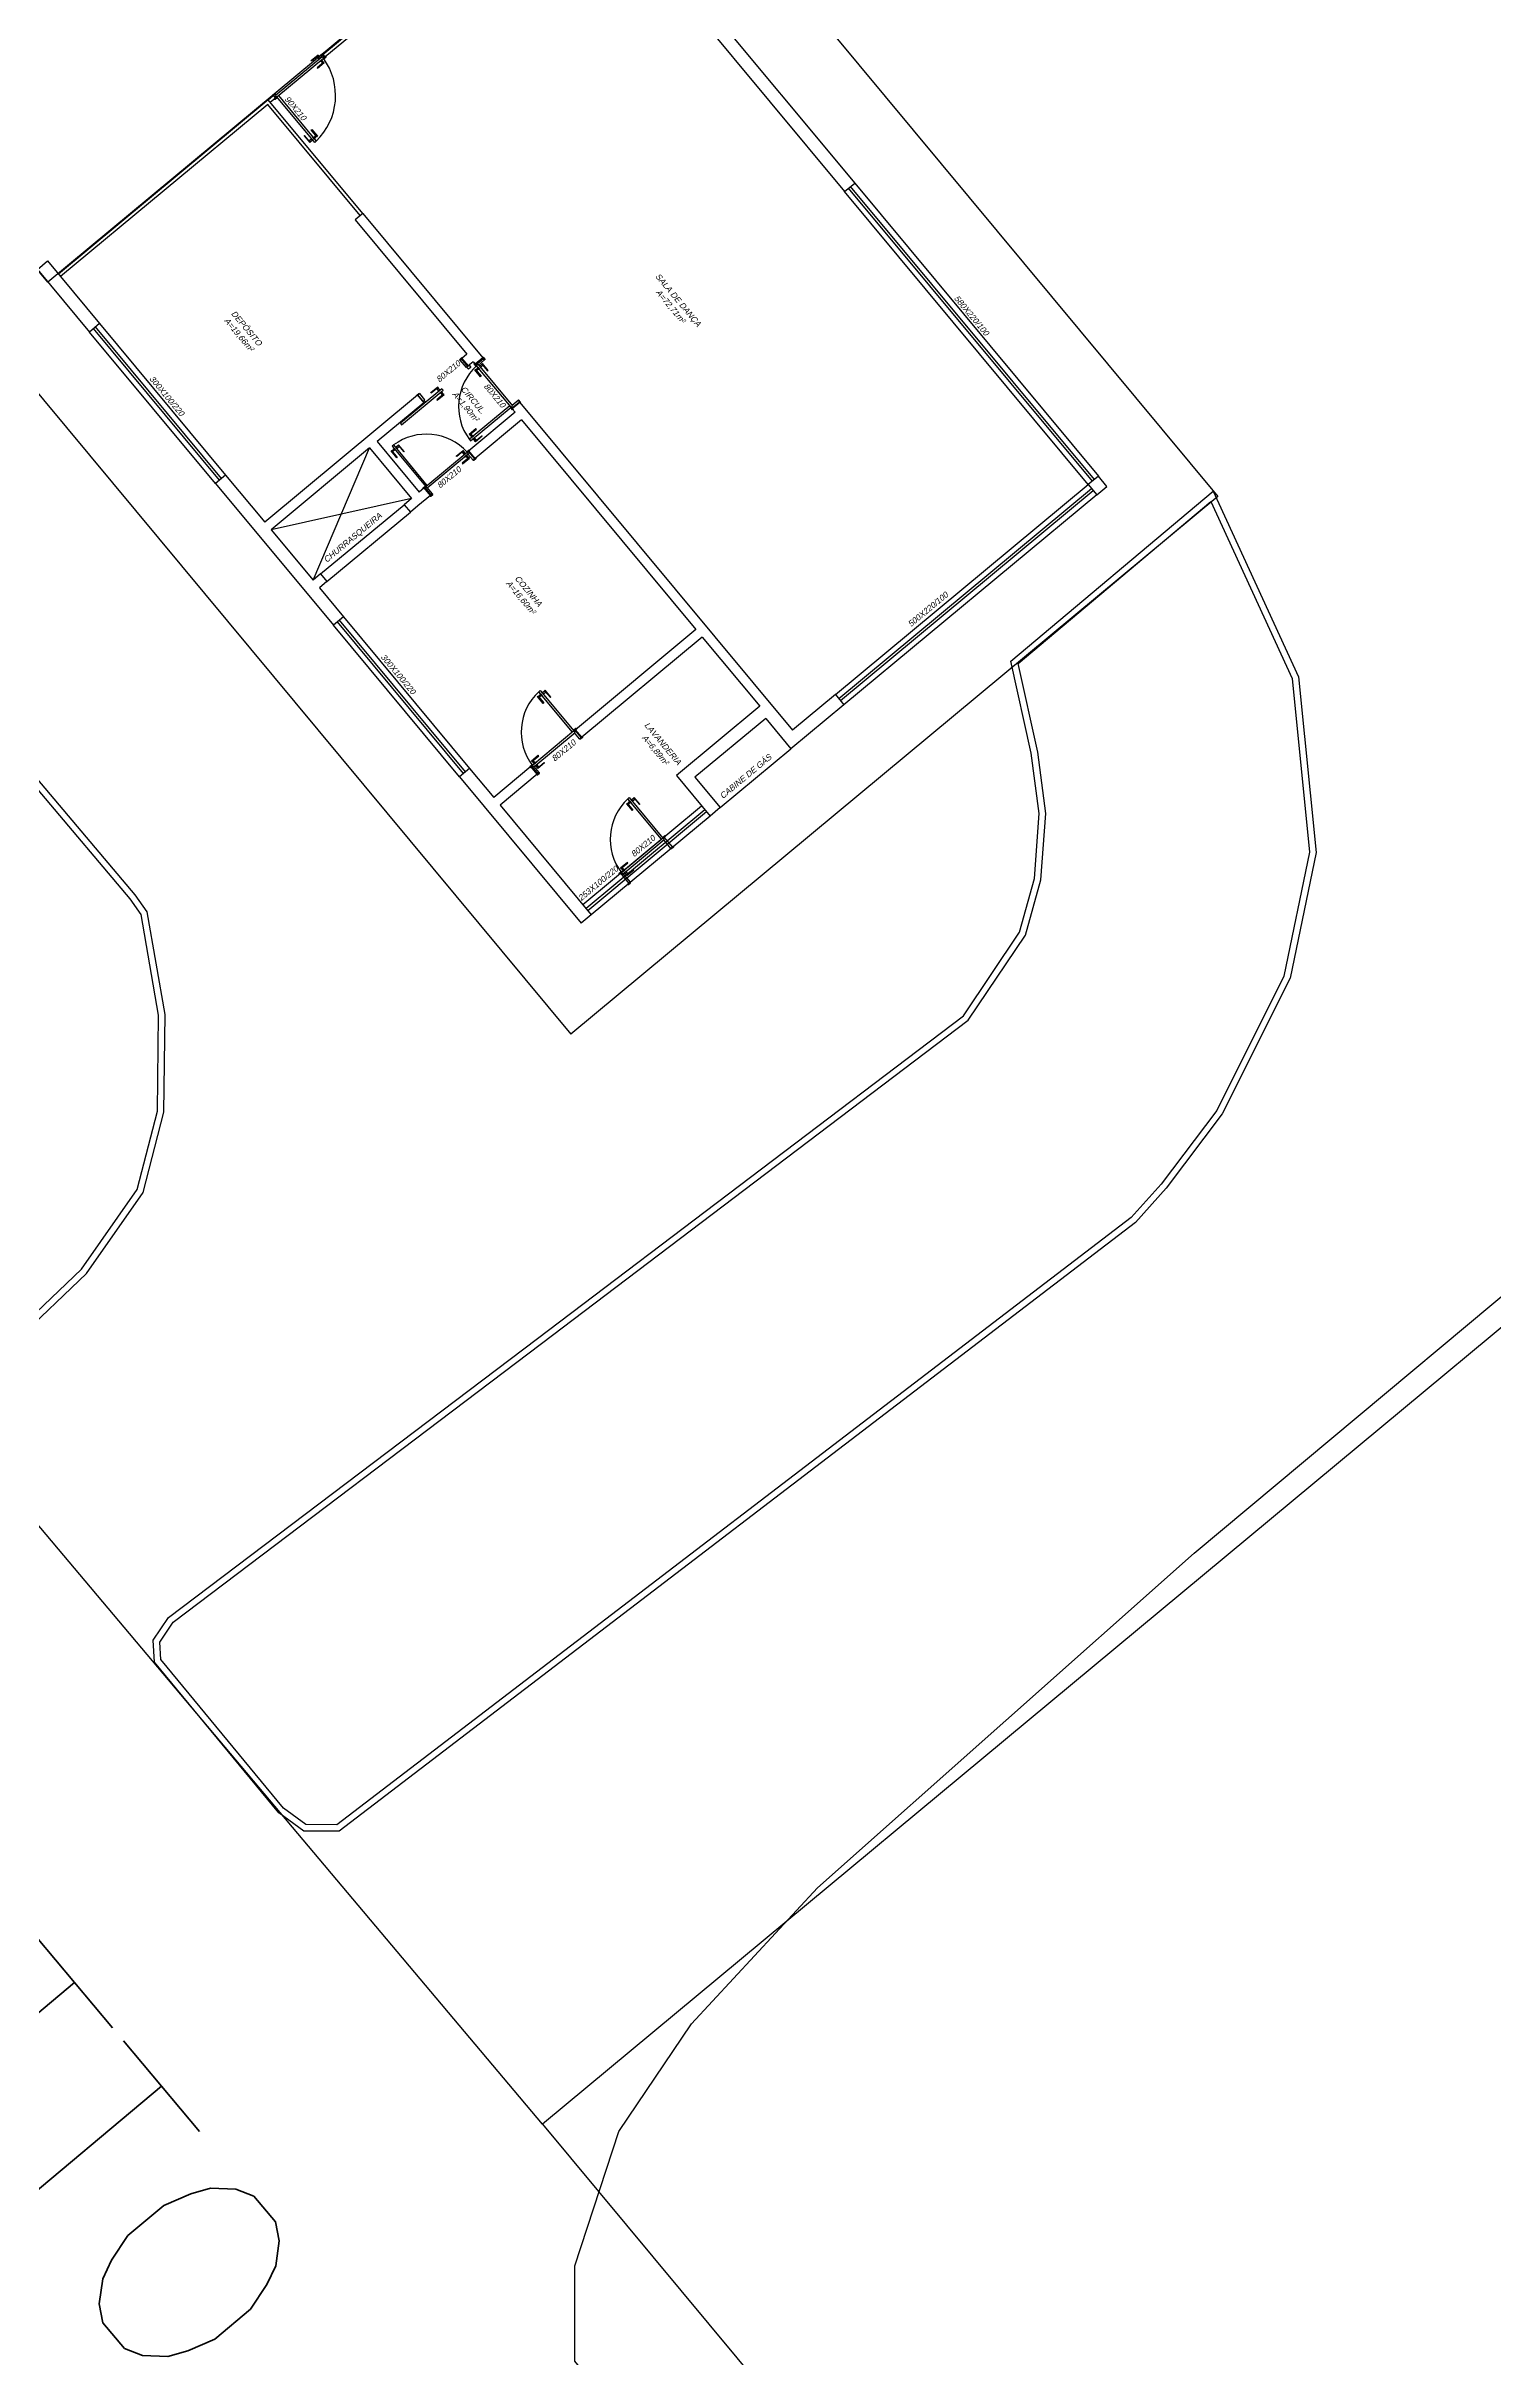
# Model space of a CAD drawing. Header units: metres. Extents: x 2113 to 5678, y -2764 to 956.
# Drawn here: x 2666.71 to 2688.74, y -1688.01 to -1652.82 of the extents above; entities that cross this region are included whole.
import ezdxf

# ---------------------------------------------------------------- set-up
doc = ezdxf.new("R2010")
doc.units = ezdxf.units.M
doc.header["$MEASUREMENT"] = 0
for name, color, linetype in [('_SETOR E', 11, 'Continuous'), ('PAREDE', 7, 'Continuous'), ('TXT_QUADRAFISCAL_5000', 7, 'Continuous')]:
    doc.layers.add(name, color=color, linetype=linetype)
doc.styles.add('ROMANS', font='romans.shx')
doc.styles.add('util2000', font='arial.ttf', dxfattribs={"oblique": 12.000028})

# ---------------------------------------------------------------- blocks, each defined once
blk = doc.blocks.new('rodoviária')
for p, q in [((3632.727, -1177.383, -463), (3648.567, -1177.383, -463)), ((3648.567, -1177.383, -463), (3648.567, -1190.183, -463)), ((3637.827, -1178.583, -463), (3641.367, -1178.583, -463)), ((3641.367, -1178.583, -463), (3647.167, -1178.583, -463)), ((3641.367, -1178.783, -463), (3641.367, -1178.583, -463)), ((3634.687, -1183.553, -463), (3634.687, -1178.783, -463)), ((3634.737, -1183.553, -463), (3634.737, -1178.783, -463)), ((3637.827, -1178.783, -463), (3641.367, -1178.783, -463)), ((3647.167, -1178.663, -463), (3641.367, -1178.663, -463)), ((3647.167, -1178.703, -463), (3641.367, -1178.703, -463)), ((3647.167, -1178.783, -463), (3641.367, -1178.783, -463)), ((3647.167, -1183.783, -463), (3647.167, -1178.783, -463)), ((3647.247, -1178.783, -463), (3647.247, -1183.783, -463)), ((3647.287, -1178.783, -463), (3647.287, -1183.783, -463)), ((3647.367, -1178.783, -463), (3647.367, -1183.783, -463)), ((3634.687, -1183.553, -463), (3634.737, -1183.553, -463)), ((3634.647, -1183.749, -463), (3634.647, -1183.614, -463)), ((3634.647, -1183.614, -463), (3634.657, -1183.614, -463)), ((3634.647, -1183.749, -463), (3634.647, -1183.614, -463)), ((3634.647, -1183.614, -463), (3634.657, -1183.614, -463)), ((3634.657, -1183.749, -463), (3634.647, -1183.749, -463)), ((3634.657, -1183.749, -463), (3634.647, -1183.749, -463)), ((3634.657, -1183.614, -463), (3634.657, -1183.749, -463)), ((3634.657, -1183.614, -463), (3634.657, -1183.749, -463)), ((3634.657, -1183.619, -463), (3634.702, -1183.619, -463)), ((3634.657, -1183.619, -463), (3634.702, -1183.619, -463)), ((3634.702, -1183.639, -463), (3634.657, -1183.639, -463)), ((3634.702, -1183.639, -463), (3634.657, -1183.639, -463)), ((3634.702, -1183.649, -463), (3634.702, -1183.609, -463)), ((3634.702, -1183.609, -463), (3634.707, -1183.609, -463)), ((3634.702, -1183.649, -463), (3634.702, -1183.609, -463)), ((3634.702, -1183.609, -463), (3634.707, -1183.609, -463)), ((3634.707, -1183.649, -463), (3634.702, -1183.649, -463)), ((3634.707, -1183.649, -463), (3634.702, -1183.649, -463)), ((3634.707, -1183.583, -463), (3634.707, -1184.503, -463)), ((3634.707, -1183.583, -463), (3634.707, -1184.503, -463)), ((3634.707, -1183.609, -463), (3634.707, -1183.649, -463)), ((3634.707, -1183.609, -463), (3634.707, -1183.649, -463)), ((3634.737, -1184.503, -463), (3634.737, -1183.583, -463)), ((3634.737, -1184.503, -463), (3634.737, -1183.583, -463)), ((3634.742, -1183.609, -463), (3634.737, -1183.609, -463)), ((3634.737, -1183.609, -463), (3634.737, -1183.649, -463)), ((3634.742, -1183.609, -463), (3634.737, -1183.609, -463)), ((3634.737, -1183.609, -463), (3634.737, -1183.649, -463)), ((3634.737, -1183.649, -463), (3634.742, -1183.649, -463)), ((3634.737, -1183.649, -463), (3634.742, -1183.649, -463)), ((3634.742, -1183.649, -463), (3634.742, -1183.609, -463)), ((3634.742, -1183.649, -463), (3634.742, -1183.609, -463)), ((3634.787, -1183.619, -463), (3634.742, -1183.619, -463)), ((3634.787, -1183.619, -463), (3634.742, -1183.619, -463)), ((3634.742, -1183.639, -463), (3634.787, -1183.639, -463)), ((3634.742, -1183.639, -463), (3634.787, -1183.639, -463)), ((3634.787, -1183.614, -463), (3634.787, -1183.749, -463)), ((3634.797, -1183.614, -463), (3634.787, -1183.614, -463)), ((3634.787, -1183.614, -463), (3634.787, -1183.749, -463)), ((3634.797, -1183.614, -463), (3634.787, -1183.614, -463)), ((3634.787, -1183.749, -463), (3634.797, -1183.749, -463)), ((3634.787, -1183.749, -463), (3634.797, -1183.749, -463)), ((3634.797, -1183.749, -463), (3634.797, -1183.614, -463)), ((3634.797, -1183.749, -463), (3634.797, -1183.614, -463)), ((3647.167, -1183.783, -463), (3647.167, -1184.633, -463)), ((3647.367, -1183.783, -463), (3647.367, -1184.833, -463)), ((3634.687, -1184.533, -463), (3634.737, -1184.533, -463)), ((3634.687, -1184.633, -463), (3634.687, -1184.533, -463)), ((3634.687, -1184.633, -463), (3634.687, -1188.783, -463)), ((3636.937, -1184.633, -463), (3634.687, -1184.633, -463)), ((3634.737, -1184.473, -463), (3635.637, -1184.473, -463)), ((3635.637, -1184.503, -463), (3634.737, -1184.503, -463)), ((3635.637, -1184.503, -463), (3634.737, -1184.503, -463)), ((3634.737, -1184.533, -463), (3634.737, -1184.633, -463)), ((3635.457, -1184.423, -463), (3635.457, -1184.413, -463)), ((3635.457, -1184.413, -463), (3635.592, -1184.413, -463)), ((3635.457, -1184.423, -463), (3635.457, -1184.413, -463)), ((3635.457, -1184.413, -463), (3635.592, -1184.413, -463)), ((3635.592, -1184.423, -463), (3635.457, -1184.423, -463)), ((3635.592, -1184.423, -463), (3635.457, -1184.423, -463)), ((3635.592, -1184.553, -463), (3635.457, -1184.553, -463)), ((3635.457, -1184.553, -463), (3635.457, -1184.563, -463)), ((3635.592, -1184.553, -463), (3635.457, -1184.553, -463)), ((3635.457, -1184.553, -463), (3635.457, -1184.563, -463)), ((3635.457, -1184.563, -463), (3635.592, -1184.563, -463)), ((3635.457, -1184.563, -463), (3635.592, -1184.563, -463)), ((3635.557, -1184.473, -463), (3635.557, -1184.468, -463)), ((3635.557, -1184.468, -463), (3635.597, -1184.468, -463)), ((3635.557, -1184.473, -463), (3635.557, -1184.468, -463)), ((3635.557, -1184.468, -463), (3635.597, -1184.468, -463)), ((3635.597, -1184.473, -463), (3635.557, -1184.473, -463)), ((3635.597, -1184.473, -463), (3635.557, -1184.473, -463)), ((3635.557, -1184.503, -463), (3635.557, -1184.508, -463)), ((3635.597, -1184.503, -463), (3635.557, -1184.503, -463)), ((3635.557, -1184.503, -463), (3635.557, -1184.508, -463)), ((3635.597, -1184.503, -463), (3635.557, -1184.503, -463)), ((3635.557, -1184.508, -463), (3635.597, -1184.508, -463)), ((3635.557, -1184.508, -463), (3635.597, -1184.508, -463)), ((3635.567, -1184.468, -463), (3635.567, -1184.423, -463)), ((3635.567, -1184.468, -463), (3635.567, -1184.423, -463)), ((3635.567, -1184.508, -463), (3635.567, -1184.553, -463)), ((3635.567, -1184.508, -463), (3635.567, -1184.553, -463)), ((3635.587, -1184.423, -463), (3635.587, -1184.468, -463)), ((3635.587, -1184.423, -463), (3635.587, -1184.468, -463)), ((3635.587, -1184.553, -463), (3635.587, -1184.508, -463)), ((3635.587, -1184.553, -463), (3635.587, -1184.508, -463)), ((3635.592, -1184.413, -463), (3635.592, -1184.423, -463)), ((3635.592, -1184.413, -463), (3635.592, -1184.423, -463)), ((3635.592, -1184.563, -463), (3635.592, -1184.553, -463)), ((3635.592, -1184.563, -463), (3635.592, -1184.553, -463)), ((3635.597, -1184.468, -463), (3635.597, -1184.473, -463)), ((3635.597, -1184.468, -463), (3635.597, -1184.473, -463)), ((3635.597, -1184.508, -463), (3635.597, -1184.503, -463)), ((3635.597, -1184.508, -463), (3635.597, -1184.503, -463)), ((3635.637, -1184.473, -463), (3635.637, -1184.503, -463)), ((3635.637, -1184.473, -463), (3635.637, -1184.503, -463)), ((3636.937, -1184.633, -463), (3639.797, -1184.633, -463)), ((3636.937, -1184.633, -463), (3636.937, -1184.783, -463)), ((3639.797, -1184.633, -463), (3639.797, -1184.783, -463)), ((3640.677, -1184.633, -463), (3647.167, -1184.633, -463)), ((3640.677, -1184.633, -463), (3640.677, -1184.783, -463)), ((3634.737, -1184.683, -463), (3634.737, -1188.783, -463)), ((3636.937, -1184.683, -463), (3634.737, -1184.683, -463)), ((3636.937, -1184.783, -463), (3639.597, -1184.783, -463)), ((3639.597, -1184.783, -463), (3639.597, -1184.883, -463)), ((3639.597, -1184.883, -463), (3639.747, -1184.883, -463)), ((3639.747, -1184.783, -463), (3639.797, -1184.783, -463)), ((3639.747, -1184.783, -463), (3639.747, -1184.883, -463)), ((3639.827, -1184.753, -463), (3640.647, -1184.753, -463)), ((3639.827, -1184.753, -463), (3640.647, -1184.753, -463)), ((3640.647, -1184.783, -463), (3639.827, -1184.783, -463)), ((3640.647, -1184.783, -463), (3639.827, -1184.783, -463)), ((3639.893, -1184.748, -463), (3639.853, -1184.748, -463)), ((3639.853, -1184.748, -463), (3639.853, -1184.753, -463)), ((3639.893, -1184.748, -463), (3639.853, -1184.748, -463)), ((3639.853, -1184.748, -463), (3639.853, -1184.753, -463)), ((3639.853, -1184.753, -463), (3639.893, -1184.753, -463)), ((3639.853, -1184.753, -463), (3639.893, -1184.753, -463)), ((3639.853, -1184.788, -463), (3639.853, -1184.783, -463)), ((3639.853, -1184.783, -463), (3639.893, -1184.783, -463)), ((3639.853, -1184.788, -463), (3639.853, -1184.783, -463)), ((3639.853, -1184.783, -463), (3639.893, -1184.783, -463)), ((3639.893, -1184.788, -463), (3639.853, -1184.788, -463)), ((3639.893, -1184.788, -463), (3639.853, -1184.788, -463)), ((3639.993, -1184.693, -463), (3639.858, -1184.693, -463)), ((3639.858, -1184.693, -463), (3639.858, -1184.703, -463)), ((3639.993, -1184.693, -463), (3639.858, -1184.693, -463)), ((3639.858, -1184.693, -463), (3639.858, -1184.703, -463)), ((3639.858, -1184.703, -463), (3639.993, -1184.703, -463)), ((3639.858, -1184.703, -463), (3639.993, -1184.703, -463)), ((3639.858, -1184.833, -463), (3639.993, -1184.833, -463)), ((3639.858, -1184.843, -463), (3639.858, -1184.833, -463)), ((3639.858, -1184.833, -463), (3639.993, -1184.833, -463)), ((3639.858, -1184.843, -463), (3639.858, -1184.833, -463)), ((3639.993, -1184.843, -463), (3639.858, -1184.843, -463)), ((3639.993, -1184.843, -463), (3639.858, -1184.843, -463)), ((3639.863, -1184.703, -463), (3639.863, -1184.748, -463)), ((3639.863, -1184.703, -463), (3639.863, -1184.748, -463)), ((3639.863, -1184.833, -463), (3639.863, -1184.788, -463)), ((3639.863, -1184.833, -463), (3639.863, -1184.788, -463)), ((3639.883, -1184.748, -463), (3639.883, -1184.703, -463)), ((3639.883, -1184.748, -463), (3639.883, -1184.703, -463)), ((3639.883, -1184.788, -463), (3639.883, -1184.833, -463)), ((3639.883, -1184.788, -463), (3639.883, -1184.833, -463)), ((3639.893, -1184.753, -463), (3639.893, -1184.748, -463)), ((3639.893, -1184.753, -463), (3639.893, -1184.748, -463)), ((3639.893, -1184.783, -463), (3639.893, -1184.788, -463)), ((3639.893, -1184.783, -463), (3639.893, -1184.788, -463)), ((3639.993, -1184.703, -463), (3639.993, -1184.693, -463)), ((3639.993, -1184.703, -463), (3639.993, -1184.693, -463)), ((3639.993, -1184.833, -463), (3639.993, -1184.843, -463)), ((3639.993, -1184.833, -463), (3639.993, -1184.843, -463)), ((3640.617, -1184.783, -463), (3640.617, -1185.583, -463)), ((3640.647, -1185.583, -463), (3640.647, -1184.783, -463)), ((3640.647, -1185.583, -463), (3640.647, -1184.783, -463)), ((3640.677, -1184.783, -463), (3640.747, -1184.783, -463)), ((3640.747, -1184.783, -463), (3640.747, -1185.703, -463)), ((3640.897, -1184.783, -463), (3645.047, -1184.783, -463)), ((3640.897, -1184.783, -463), (3640.897, -1185.703, -463)), ((3645.047, -1184.783, -463), (3645.047, -1187.168, -463)), ((3645.197, -1184.783, -463), (3646.567, -1184.783, -463)), ((3645.197, -1184.783, -463), (3645.197, -1187.168, -463)), ((3646.567, -1184.783, -463), (3646.567, -1186.433, -463)), ((3646.767, -1184.833, -463), (3646.767, -1186.233, -463)), ((3646.767, -1184.833, -463), (3647.367, -1184.833, -463)), ((3647.367, -1186.233, -463), (3647.367, -1184.833, -463)), ((3639.697, -1185.579, -463), (3639.697, -1185.444, -463)), ((3639.697, -1185.444, -463), (3639.707, -1185.444, -463)), ((3639.697, -1185.579, -463), (3639.697, -1185.444, -463)), ((3639.697, -1185.444, -463), (3639.707, -1185.444, -463)), ((3639.707, -1185.579, -463), (3639.697, -1185.579, -463)), ((3639.707, -1185.579, -463), (3639.697, -1185.579, -463)), ((3639.707, -1185.444, -463), (3639.707, -1185.579, -463)), ((3639.707, -1185.444, -463), (3639.707, -1185.579, -463)), ((3639.707, -1185.449, -463), (3639.752, -1185.449, -463)), ((3639.707, -1185.449, -463), (3639.752, -1185.449, -463)), ((3639.752, -1185.469, -463), (3639.707, -1185.469, -463)), ((3639.752, -1185.469, -463), (3639.707, -1185.469, -463)), ((3639.752, -1185.479, -463), (3639.752, -1185.439, -463)), ((3639.752, -1185.439, -463), (3639.757, -1185.439, -463)), ((3639.752, -1185.479, -463), (3639.752, -1185.439, -463)), ((3639.752, -1185.439, -463), (3639.757, -1185.439, -463)), ((3639.757, -1185.479, -463), (3639.752, -1185.479, -463)), ((3639.757, -1185.479, -463), (3639.752, -1185.479, -463)), ((3639.757, -1185.413, -463), (3639.757, -1186.233, -463)), ((3639.757, -1185.413, -463), (3639.757, -1186.233, -463)), ((3639.757, -1185.413, -463), (3639.787, -1185.413, -463)), ((3639.757, -1185.439, -463), (3639.757, -1185.479, -463)), ((3639.757, -1185.439, -463), (3639.757, -1185.479, -463)), ((3639.787, -1186.233, -463), (3639.787, -1185.413, -463)), ((3639.787, -1185.479, -463), (3639.787, -1185.413, -463)), ((3639.792, -1185.439, -463), (3639.787, -1185.439, -463)), ((3639.787, -1185.439, -463), (3639.787, -1185.479, -463)), ((3639.792, -1185.439, -463), (3639.787, -1185.439, -463)), ((3639.787, -1185.439, -463), (3639.787, -1185.479, -463)), ((3639.787, -1185.479, -463), (3639.792, -1185.479, -463)), ((3639.787, -1185.479, -463), (3639.792, -1185.479, -463)), ((3639.792, -1185.479, -463), (3639.792, -1185.439, -463)), ((3639.792, -1185.479, -463), (3639.792, -1185.439, -463)), ((3639.837, -1185.449, -463), (3639.792, -1185.449, -463)), ((3639.837, -1185.449, -463), (3639.792, -1185.449, -463)), ((3639.792, -1185.469, -463), (3639.837, -1185.469, -463)), ((3639.792, -1185.469, -463), (3639.837, -1185.469, -463)), ((3639.837, -1185.444, -463), (3639.837, -1185.579, -463)), ((3639.847, -1185.444, -463), (3639.837, -1185.444, -463)), ((3639.837, -1185.444, -463), (3639.837, -1185.579, -463)), ((3639.847, -1185.444, -463), (3639.837, -1185.444, -463)), ((3639.837, -1185.579, -463), (3639.847, -1185.579, -463)), ((3639.837, -1185.579, -463), (3639.847, -1185.579, -463)), ((3639.847, -1185.579, -463), (3639.847, -1185.444, -463)), ((3639.847, -1185.579, -463), (3639.847, -1185.444, -463)), ((3640.567, -1185.403, -463), (3640.557, -1185.403, -463)), ((3640.557, -1185.403, -463), (3640.557, -1185.538, -463)), ((3640.567, -1185.403, -463), (3640.557, -1185.403, -463)), ((3640.557, -1185.403, -463), (3640.557, -1185.538, -463)), ((3640.557, -1185.538, -463), (3640.567, -1185.538, -463)), ((3640.557, -1185.538, -463), (3640.567, -1185.538, -463)), ((3640.567, -1185.538, -463), (3640.567, -1185.403, -463)), ((3640.567, -1185.538, -463), (3640.567, -1185.403, -463)), ((3640.612, -1185.513, -463), (3640.567, -1185.513, -463)), ((3640.612, -1185.513, -463), (3640.567, -1185.513, -463)), ((3640.567, -1185.533, -463), (3640.612, -1185.533, -463)), ((3640.567, -1185.533, -463), (3640.612, -1185.533, -463)), ((3640.617, -1185.503, -463), (3640.612, -1185.503, -463)), ((3640.612, -1185.503, -463), (3640.612, -1185.543, -463)), ((3640.617, -1185.503, -463), (3640.612, -1185.503, -463)), ((3640.612, -1185.503, -463), (3640.612, -1185.543, -463)), ((3640.612, -1185.543, -463), (3640.617, -1185.543, -463)), ((3640.612, -1185.543, -463), (3640.617, -1185.543, -463)), ((3640.617, -1185.543, -463), (3640.617, -1185.503, -463)), ((3640.617, -1185.543, -463), (3640.617, -1185.503, -463)), ((3640.617, -1185.583, -463), (3640.647, -1185.583, -463)), ((3640.617, -1185.583, -463), (3640.647, -1185.583, -463)), ((3640.647, -1185.503, -463), (3640.652, -1185.503, -463)), ((3640.647, -1185.543, -463), (3640.647, -1185.503, -463)), ((3640.647, -1185.503, -463), (3640.652, -1185.503, -463)), ((3640.647, -1185.543, -463), (3640.647, -1185.503, -463)), ((3640.652, -1185.543, -463), (3640.647, -1185.543, -463)), ((3640.652, -1185.543, -463), (3640.647, -1185.543, -463)), ((3640.652, -1185.503, -463), (3640.652, -1185.543, -463)), ((3640.652, -1185.503, -463), (3640.652, -1185.543, -463)), ((3640.652, -1185.513, -463), (3640.697, -1185.513, -463)), ((3640.652, -1185.513, -463), (3640.697, -1185.513, -463)), ((3640.697, -1185.533, -463), (3640.652, -1185.533, -463)), ((3640.697, -1185.533, -463), (3640.652, -1185.533, -463)), ((3640.697, -1185.538, -463), (3640.697, -1185.403, -463)), ((3640.697, -1185.403, -463), (3640.707, -1185.403, -463)), ((3640.697, -1185.538, -463), (3640.697, -1185.403, -463)), ((3640.697, -1185.403, -463), (3640.707, -1185.403, -463)), ((3640.707, -1185.538, -463), (3640.697, -1185.538, -463)), ((3640.707, -1185.538, -463), (3640.697, -1185.538, -463)), ((3640.707, -1185.403, -463), (3640.707, -1185.538, -463)), ((3640.707, -1185.403, -463), (3640.707, -1185.538, -463)), ((3639.597, -1185.763, -463), (3639.597, -1188.783, -463)), ((3639.597, -1185.763, -463), (3639.747, -1185.763, -463)), ((3639.747, -1185.763, -463), (3639.747, -1186.683, -463)), ((3640.687, -1185.899, -463), (3640.687, -1185.764, -463)), ((3640.687, -1185.764, -463), (3640.697, -1185.764, -463)), ((3640.687, -1185.899, -463), (3640.687, -1185.764, -463)), ((3640.687, -1185.764, -463), (3640.697, -1185.764, -463)), ((3640.697, -1185.899, -463), (3640.687, -1185.899, -463)), ((3640.697, -1185.899, -463), (3640.687, -1185.899, -463)), ((3640.697, -1185.764, -463), (3640.697, -1185.899, -463)), ((3640.697, -1185.764, -463), (3640.697, -1185.899, -463)), ((3640.697, -1185.769, -463), (3640.742, -1185.769, -463)), ((3640.697, -1185.769, -463), (3640.742, -1185.769, -463)), ((3640.742, -1185.789, -463), (3640.697, -1185.789, -463)), ((3640.742, -1185.789, -463), (3640.697, -1185.789, -463)), ((3640.742, -1185.799, -463), (3640.742, -1185.759, -463)), ((3640.742, -1185.759, -463), (3640.747, -1185.759, -463)), ((3640.742, -1185.799, -463), (3640.742, -1185.759, -463)), ((3640.742, -1185.759, -463), (3640.747, -1185.759, -463)), ((3640.747, -1185.799, -463), (3640.742, -1185.799, -463)), ((3640.747, -1185.799, -463), (3640.742, -1185.799, -463)), ((3640.897, -1185.703, -463), (3640.747, -1185.703, -463)), ((3640.747, -1186.553, -463), (3640.747, -1185.733, -463)), ((3640.747, -1186.553, -463), (3640.747, -1185.733, -463)), ((3640.747, -1185.759, -463), (3640.747, -1185.799, -463)), ((3640.747, -1185.759, -463), (3640.747, -1185.799, -463)), ((3640.777, -1185.733, -463), (3640.777, -1186.553, -463)), ((3640.777, -1185.733, -463), (3640.777, -1186.553, -463)), ((3640.782, -1185.759, -463), (3640.777, -1185.759, -463)), ((3640.777, -1185.759, -463), (3640.777, -1185.799, -463)), ((3640.782, -1185.759, -463), (3640.777, -1185.759, -463)), ((3640.777, -1185.759, -463), (3640.777, -1185.799, -463)), ((3640.777, -1185.799, -463), (3640.782, -1185.799, -463)), ((3640.777, -1185.799, -463), (3640.782, -1185.799, -463)), ((3640.782, -1185.799, -463), (3640.782, -1185.759, -463)), ((3640.782, -1185.799, -463), (3640.782, -1185.759, -463)), ((3640.827, -1185.769, -463), (3640.782, -1185.769, -463)), ((3640.827, -1185.769, -463), (3640.782, -1185.769, -463)), ((3640.782, -1185.789, -463), (3640.827, -1185.789, -463)), ((3640.782, -1185.789, -463), (3640.827, -1185.789, -463)), ((3640.827, -1185.764, -463), (3640.827, -1185.899, -463)), ((3640.837, -1185.764, -463), (3640.827, -1185.764, -463)), ((3640.827, -1185.764, -463), (3640.827, -1185.899, -463)), ((3640.837, -1185.764, -463), (3640.827, -1185.764, -463)), ((3640.827, -1185.899, -463), (3640.837, -1185.899, -463)), ((3640.827, -1185.899, -463), (3640.837, -1185.899, -463)), ((3640.837, -1185.899, -463), (3640.837, -1185.764, -463)), ((3640.837, -1185.899, -463), (3640.837, -1185.764, -463)), ((3639.757, -1186.233, -463), (3639.787, -1186.233, -463)), ((3646.767, -1186.233, -463), (3647.367, -1186.233, -463)), ((3647.367, -1186.233, -463), (3647.367, -1186.433, -463)), ((3639.747, -1186.683, -463), (3640.747, -1186.683, -463)), ((3640.747, -1186.523, -463), (3639.947, -1186.523, -463)), ((3639.947, -1186.523, -463), (3639.947, -1186.553, -463)), ((3639.947, -1186.523, -463), (3639.947, -1186.553, -463)), ((3639.947, -1186.553, -463), (3640.747, -1186.553, -463)), ((3639.947, -1186.553, -463), (3640.747, -1186.553, -463)), ((3640.027, -1186.518, -463), (3639.987, -1186.518, -463)), ((3639.987, -1186.518, -463), (3639.987, -1186.523, -463)), ((3640.027, -1186.518, -463), (3639.987, -1186.518, -463)), ((3639.987, -1186.518, -463), (3639.987, -1186.523, -463)), ((3639.987, -1186.523, -463), (3640.027, -1186.523, -463)), ((3639.987, -1186.523, -463), (3640.027, -1186.523, -463)), ((3639.987, -1186.558, -463), (3639.987, -1186.553, -463)), ((3639.987, -1186.553, -463), (3640.027, -1186.553, -463)), ((3639.987, -1186.558, -463), (3639.987, -1186.553, -463)), ((3639.987, -1186.553, -463), (3640.027, -1186.553, -463)), ((3640.027, -1186.558, -463), (3639.987, -1186.558, -463)), ((3640.027, -1186.558, -463), (3639.987, -1186.558, -463)), ((3640.127, -1186.463, -463), (3639.992, -1186.463, -463)), ((3639.992, -1186.463, -463), (3639.992, -1186.473, -463)), ((3640.127, -1186.463, -463), (3639.992, -1186.463, -463)), ((3639.992, -1186.463, -463), (3639.992, -1186.473, -463)), ((3639.992, -1186.473, -463), (3640.127, -1186.473, -463)), ((3639.992, -1186.473, -463), (3640.127, -1186.473, -463)), ((3639.992, -1186.603, -463), (3640.127, -1186.603, -463)), ((3639.992, -1186.613, -463), (3639.992, -1186.603, -463)), ((3639.992, -1186.603, -463), (3640.127, -1186.603, -463)), ((3639.992, -1186.613, -463), (3639.992, -1186.603, -463)), ((3640.127, -1186.613, -463), (3639.992, -1186.613, -463)), ((3640.127, -1186.613, -463), (3639.992, -1186.613, -463)), ((3639.997, -1186.473, -463), (3639.997, -1186.518, -463)), ((3639.997, -1186.473, -463), (3639.997, -1186.518, -463)), ((3639.997, -1186.603, -463), (3639.997, -1186.558, -463)), ((3639.997, -1186.603, -463), (3639.997, -1186.558, -463)), ((3640.017, -1186.518, -463), (3640.017, -1186.473, -463)), ((3640.017, -1186.518, -463), (3640.017, -1186.473, -463)), ((3640.017, -1186.558, -463), (3640.017, -1186.603, -463)), ((3640.017, -1186.558, -463), (3640.017, -1186.603, -463)), ((3640.027, -1186.523, -463), (3640.027, -1186.518, -463)), ((3640.027, -1186.523, -463), (3640.027, -1186.518, -463)), ((3640.027, -1186.553, -463), (3640.027, -1186.558, -463)), ((3640.027, -1186.553, -463), (3640.027, -1186.558, -463)), ((3640.127, -1186.473, -463), (3640.127, -1186.463, -463)), ((3640.127, -1186.473, -463), (3640.127, -1186.463, -463)), ((3640.127, -1186.603, -463), (3640.127, -1186.613, -463)), ((3640.127, -1186.603, -463), (3640.127, -1186.613, -463)), ((3640.747, -1186.583, -463), (3640.747, -1186.683, -463)), ((3640.897, -1186.583, -463), (3640.747, -1186.583, -463)), ((3640.897, -1186.583, -463), (3640.897, -1186.833, -463)), ((3646.567, -1186.433, -463), (3647.367, -1186.433, -463)), ((3647.167, -1188.783, -463), (3647.167, -1186.433, -463)), ((3647.247, -1186.433, -463), (3647.247, -1188.783, -463)), ((3647.287, -1186.433, -463), (3647.287, -1188.783, -463)), ((3647.367, -1186.433, -463), (3647.367, -1188.783, -463)), ((3639.747, -1186.833, -463), (3640.747, -1186.833, -463)), ((3639.747, -1186.833, -463), (3639.747, -1188.783, -463)), ((3640.747, -1188.783, -463), (3639.747, -1186.833, -463)), ((3640.747, -1186.833, -463), (3639.747, -1188.783, -463)), ((3640.747, -1186.833, -463), (3640.747, -1186.983, -463)), ((3640.747, -1186.983, -463), (3640.897, -1186.983, -463)), ((3640.747, -1188.633, -463), (3640.747, -1186.983, -463)), ((3640.897, -1186.833, -463), (3640.897, -1186.983, -463)), ((3640.897, -1188.633, -463), (3640.897, -1186.983, -463)), ((3644.247, -1187.198, -463), (3645.047, -1187.198, -463)), ((3644.247, -1187.228, -463), (3644.247, -1187.198, -463)), ((3644.247, -1187.198, -463), (3645.047, -1187.198, -463)), ((3644.247, -1187.228, -463), (3644.247, -1187.198, -463)), ((3645.047, -1187.228, -463), (3644.247, -1187.228, -463)), ((3644.327, -1187.193, -463), (3644.287, -1187.193, -463)), ((3644.287, -1187.193, -463), (3644.287, -1187.198, -463)), ((3644.327, -1187.193, -463), (3644.287, -1187.193, -463)), ((3644.287, -1187.193, -463), (3644.287, -1187.198, -463)), ((3644.287, -1187.198, -463), (3644.327, -1187.198, -463)), ((3644.287, -1187.198, -463), (3644.327, -1187.198, -463)), ((3644.287, -1187.233, -463), (3644.287, -1187.228, -463)), ((3644.287, -1187.228, -463), (3644.327, -1187.228, -463)), ((3644.287, -1187.233, -463), (3644.287, -1187.228, -463)), ((3644.287, -1187.228, -463), (3644.327, -1187.228, -463)), ((3644.327, -1187.233, -463), (3644.287, -1187.233, -463)), ((3644.327, -1187.233, -463), (3644.287, -1187.233, -463)), ((3644.427, -1187.138, -463), (3644.292, -1187.138, -463)), ((3644.292, -1187.138, -463), (3644.292, -1187.148, -463)), ((3644.427, -1187.138, -463), (3644.292, -1187.138, -463)), ((3644.292, -1187.138, -463), (3644.292, -1187.148, -463)), ((3644.292, -1187.148, -463), (3644.427, -1187.148, -463)), ((3644.292, -1187.148, -463), (3644.427, -1187.148, -463)), ((3644.292, -1187.278, -463), (3644.427, -1187.278, -463)), ((3644.292, -1187.288, -463), (3644.292, -1187.278, -463)), ((3644.292, -1187.278, -463), (3644.427, -1187.278, -463)), ((3644.292, -1187.288, -463), (3644.292, -1187.278, -463)), ((3644.427, -1187.288, -463), (3644.292, -1187.288, -463)), ((3644.427, -1187.288, -463), (3644.292, -1187.288, -463)), ((3644.297, -1187.148, -463), (3644.297, -1187.193, -463)), ((3644.297, -1187.148, -463), (3644.297, -1187.193, -463)), ((3644.297, -1187.278, -463), (3644.297, -1187.233, -463)), ((3644.297, -1187.278, -463), (3644.297, -1187.233, -463)), ((3644.317, -1187.193, -463), (3644.317, -1187.148, -463)), ((3644.317, -1187.193, -463), (3644.317, -1187.148, -463)), ((3644.317, -1187.233, -463), (3644.317, -1187.278, -463)), ((3644.317, -1187.233, -463), (3644.317, -1187.278, -463)), ((3644.327, -1187.198, -463), (3644.327, -1187.193, -463)), ((3644.327, -1187.198, -463), (3644.327, -1187.193, -463)), ((3644.327, -1187.228, -463), (3644.327, -1187.233, -463)), ((3644.327, -1187.228, -463), (3644.327, -1187.233, -463)), ((3644.427, -1187.148, -463), (3644.427, -1187.138, -463)), ((3644.427, -1187.148, -463), (3644.427, -1187.138, -463)), ((3644.427, -1187.278, -463), (3644.427, -1187.288, -463)), ((3644.427, -1187.278, -463), (3644.427, -1187.288, -463)), ((3645.197, -1187.168, -463), (3645.047, -1187.168, -463)), ((3645.047, -1187.198, -463), (3645.047, -1188.018, -463)), ((3645.047, -1187.198, -463), (3645.047, -1188.018, -463)), ((3645.077, -1188.018, -463), (3645.077, -1187.198, -463)), ((3645.077, -1188.018, -463), (3645.077, -1187.198, -463)), ((3646.367, -1187.198, -463), (3647.167, -1187.198, -463)), ((3646.367, -1187.228, -463), (3646.367, -1187.198, -463)), ((3646.367, -1187.198, -463), (3647.167, -1187.198, -463)), ((3646.367, -1187.228, -463), (3646.367, -1187.198, -463)), ((3647.167, -1187.228, -463), (3646.367, -1187.228, -463)), ((3646.447, -1187.193, -463), (3646.407, -1187.193, -463)), ((3646.407, -1187.193, -463), (3646.407, -1187.198, -463)), ((3646.447, -1187.193, -463), (3646.407, -1187.193, -463)), ((3646.407, -1187.193, -463), (3646.407, -1187.198, -463)), ((3646.407, -1187.198, -463), (3646.447, -1187.198, -463)), ((3646.407, -1187.198, -463), (3646.447, -1187.198, -463)), ((3646.407, -1187.233, -463), (3646.407, -1187.228, -463)), ((3646.407, -1187.228, -463), (3646.447, -1187.228, -463)), ((3646.407, -1187.233, -463), (3646.407, -1187.228, -463)), ((3646.407, -1187.228, -463), (3646.447, -1187.228, -463)), ((3646.447, -1187.233, -463), (3646.407, -1187.233, -463)), ((3646.447, -1187.233, -463), (3646.407, -1187.233, -463)), ((3646.547, -1187.138, -463), (3646.412, -1187.138, -463)), ((3646.412, -1187.138, -463), (3646.412, -1187.148, -463)), ((3646.547, -1187.138, -463), (3646.412, -1187.138, -463)), ((3646.412, -1187.138, -463), (3646.412, -1187.148, -463)), ((3646.412, -1187.148, -463), (3646.547, -1187.148, -463)), ((3646.412, -1187.148, -463), (3646.547, -1187.148, -463)), ((3646.412, -1187.278, -463), (3646.547, -1187.278, -463)), ((3646.412, -1187.288, -463), (3646.412, -1187.278, -463)), ((3646.412, -1187.278, -463), (3646.547, -1187.278, -463)), ((3646.412, -1187.288, -463), (3646.412, -1187.278, -463)), ((3646.547, -1187.288, -463), (3646.412, -1187.288, -463)), ((3646.547, -1187.288, -463), (3646.412, -1187.288, -463)), ((3646.417, -1187.148, -463), (3646.417, -1187.193, -463)), ((3646.417, -1187.148, -463), (3646.417, -1187.193, -463)), ((3646.417, -1187.278, -463), (3646.417, -1187.233, -463)), ((3646.417, -1187.278, -463), (3646.417, -1187.233, -463)), ((3646.437, -1187.193, -463), (3646.437, -1187.148, -463)), ((3646.437, -1187.193, -463), (3646.437, -1187.148, -463)), ((3646.437, -1187.233, -463), (3646.437, -1187.278, -463)), ((3646.437, -1187.233, -463), (3646.437, -1187.278, -463)), ((3646.447, -1187.198, -463), (3646.447, -1187.193, -463)), ((3646.447, -1187.198, -463), (3646.447, -1187.193, -463)), ((3646.447, -1187.228, -463), (3646.447, -1187.233, -463)), ((3646.447, -1187.228, -463), (3646.447, -1187.233, -463)), ((3646.547, -1187.148, -463), (3646.547, -1187.138, -463)), ((3646.547, -1187.148, -463), (3646.547, -1187.138, -463)), ((3646.547, -1187.278, -463), (3646.547, -1187.288, -463)), ((3646.547, -1187.278, -463), (3646.547, -1187.288, -463)), ((3647.167, -1187.198, -463), (3647.167, -1188.018, -463)), ((3647.167, -1187.198, -463), (3647.167, -1188.018, -463)), ((3647.197, -1188.018, -463), (3647.197, -1187.198, -463)), ((3647.197, -1188.018, -463), (3647.197, -1187.198, -463)), ((3644.997, -1187.852, -463), (3644.987, -1187.852, -463)), ((3644.987, -1187.852, -463), (3644.987, -1187.987, -463)), ((3644.997, -1187.852, -463), (3644.987, -1187.852, -463)), ((3644.987, -1187.852, -463), (3644.987, -1187.987, -463)), ((3644.987, -1187.987, -463), (3644.997, -1187.987, -463)), ((3644.987, -1187.987, -463), (3644.997, -1187.987, -463)), ((3644.997, -1187.987, -463), (3644.997, -1187.852, -463)), ((3644.997, -1187.987, -463), (3644.997, -1187.852, -463)), ((3645.042, -1187.962, -463), (3644.997, -1187.962, -463)), ((3645.042, -1187.962, -463), (3644.997, -1187.962, -463)), ((3644.997, -1187.982, -463), (3645.042, -1187.982, -463)), ((3644.997, -1187.982, -463), (3645.042, -1187.982, -463)), ((3645.047, -1187.952, -463), (3645.042, -1187.952, -463)), ((3645.042, -1187.952, -463), (3645.042, -1187.992, -463)), ((3645.047, -1187.952, -463), (3645.042, -1187.952, -463)), ((3645.042, -1187.952, -463), (3645.042, -1187.992, -463)), ((3645.042, -1187.992, -463), (3645.047, -1187.992, -463)), ((3645.042, -1187.992, -463), (3645.047, -1187.992, -463)), ((3645.047, -1187.992, -463), (3645.047, -1187.952, -463)), ((3645.047, -1187.992, -463), (3645.047, -1187.952, -463)), ((3645.047, -1188.048, -463), (3645.047, -1188.783, -463)), ((3645.197, -1188.048, -463), (3645.047, -1188.048, -463)), ((3645.077, -1187.952, -463), (3645.082, -1187.952, -463)), ((3645.077, -1187.992, -463), (3645.077, -1187.952, -463)), ((3645.077, -1187.952, -463), (3645.082, -1187.952, -463)), ((3645.077, -1187.992, -463), (3645.077, -1187.952, -463)), ((3645.082, -1187.992, -463), (3645.077, -1187.992, -463)), ((3645.082, -1187.992, -463), (3645.077, -1187.992, -463)), ((3645.082, -1187.952, -463), (3645.082, -1187.992, -463)), ((3645.082, -1187.952, -463), (3645.082, -1187.992, -463)), ((3645.082, -1187.962, -463), (3645.127, -1187.962, -463)), ((3645.082, -1187.962, -463), (3645.127, -1187.962, -463)), ((3645.127, -1187.982, -463), (3645.082, -1187.982, -463)), ((3645.127, -1187.982, -463), (3645.082, -1187.982, -463)), ((3645.127, -1187.987, -463), (3645.127, -1187.852, -463)), ((3645.127, -1187.852, -463), (3645.137, -1187.852, -463)), ((3645.127, -1187.987, -463), (3645.127, -1187.852, -463)), ((3645.127, -1187.852, -463), (3645.137, -1187.852, -463)), ((3645.137, -1187.987, -463), (3645.127, -1187.987, -463)), ((3645.137, -1187.987, -463), (3645.127, -1187.987, -463)), ((3645.137, -1187.852, -463), (3645.137, -1187.987, -463)), ((3645.137, -1187.852, -463), (3645.137, -1187.987, -463)), ((3645.197, -1188.048, -463), (3645.197, -1188.783, -463)), ((3647.117, -1187.852, -463), (3647.107, -1187.852, -463)), ((3647.107, -1187.852, -463), (3647.107, -1187.987, -463)), ((3647.117, -1187.852, -463), (3647.107, -1187.852, -463)), ((3647.107, -1187.852, -463), (3647.107, -1187.987, -463)), ((3647.107, -1187.987, -463), (3647.117, -1187.987, -463)), ((3647.107, -1187.987, -463), (3647.117, -1187.987, -463)), ((3647.117, -1187.987, -463), (3647.117, -1187.852, -463)), ((3647.117, -1187.987, -463), (3647.117, -1187.852, -463)), ((3647.162, -1187.962, -463), (3647.117, -1187.962, -463)), ((3647.162, -1187.962, -463), (3647.117, -1187.962, -463)), ((3647.117, -1187.982, -463), (3647.162, -1187.982, -463)), ((3647.117, -1187.982, -463), (3647.162, -1187.982, -463)), ((3647.167, -1187.952, -463), (3647.162, -1187.952, -463)), ((3647.162, -1187.952, -463), (3647.162, -1187.992, -463)), ((3647.167, -1187.952, -463), (3647.162, -1187.952, -463)), ((3647.162, -1187.952, -463), (3647.162, -1187.992, -463)), ((3647.162, -1187.992, -463), (3647.167, -1187.992, -463)), ((3647.162, -1187.992, -463), (3647.167, -1187.992, -463)), ((3647.167, -1187.992, -463), (3647.167, -1187.952, -463)), ((3647.167, -1187.992, -463), (3647.167, -1187.952, -463)), ((3647.197, -1187.952, -463), (3647.202, -1187.952, -463)), ((3647.197, -1187.992, -463), (3647.197, -1187.952, -463)), ((3647.197, -1187.952, -463), (3647.202, -1187.952, -463)), ((3647.197, -1187.992, -463), (3647.197, -1187.952, -463)), ((3647.202, -1187.992, -463), (3647.197, -1187.992, -463)), ((3647.202, -1187.992, -463), (3647.197, -1187.992, -463)), ((3647.202, -1187.952, -463), (3647.202, -1187.992, -463)), ((3647.202, -1187.952, -463), (3647.202, -1187.992, -463)), ((3647.202, -1187.962, -463), (3647.247, -1187.962, -463)), ((3647.202, -1187.962, -463), (3647.247, -1187.962, -463)), ((3647.247, -1187.982, -463), (3647.202, -1187.982, -463)), ((3647.247, -1187.982, -463), (3647.202, -1187.982, -463)), ((3647.247, -1187.987, -463), (3647.247, -1187.852, -463)), ((3647.247, -1187.852, -463), (3647.257, -1187.852, -463)), ((3647.247, -1187.987, -463), (3647.247, -1187.852, -463)), ((3647.247, -1187.852, -463), (3647.257, -1187.852, -463)), ((3647.257, -1187.987, -463), (3647.247, -1187.987, -463)), ((3647.257, -1187.987, -463), (3647.247, -1187.987, -463)), ((3647.257, -1187.852, -463), (3647.257, -1187.987, -463)), ((3647.257, -1187.852, -463), (3647.257, -1187.987, -463)), ((3634.427, -1188.783, -463), (3635.667, -1188.783, -463)), ((3634.427, -1188.983, -463), (3634.427, -1188.783, -463)), ((3635.667, -1188.783, -463), (3635.667, -1188.983, -463)), ((3635.667, -1188.783, -463), (3638.667, -1188.783, -463)), ((3638.667, -1188.783, -463), (3639.597, -1188.783, -463)), ((3638.667, -1188.783, -463), (3638.667, -1188.983, -463)), ((3639.747, -1188.783, -463), (3640.747, -1188.783, -463)), ((3640.747, -1188.633, -463), (3640.897, -1188.633, -463)), ((3640.747, -1188.633, -463), (3640.747, -1188.783, -463)), ((3640.897, -1188.633, -463), (3640.897, -1188.783, -463)), ((3640.897, -1188.783, -463), (3641.472, -1188.783, -463)), ((3641.472, -1188.783, -463), (3641.472, -1188.983, -463)), ((3641.472, -1188.783, -463), (3644.472, -1188.783, -463)), ((3644.472, -1188.783, -463), (3645.047, -1188.783, -463)), ((3644.472, -1188.783, -463), (3644.472, -1188.983, -463)), ((3645.197, -1188.783, -463), (3647.367, -1188.783, -463)), ((3647.367, -1188.783, -463), (3647.367, -1188.983, -463)), ((3634.427, -1188.983, -463), (3635.667, -1188.983, -463)), ((3638.667, -1188.863, -463), (3635.667, -1188.863, -463)), ((3638.667, -1188.903, -463), (3635.667, -1188.903, -463)), ((3638.667, -1188.983, -463), (3635.667, -1188.983, -463)), ((3638.667, -1188.983, -463), (3641.472, -1188.983, -463)), ((3644.472, -1188.863, -463), (3641.472, -1188.863, -463)), ((3644.472, -1188.903, -463), (3641.472, -1188.903, -463)), ((3644.472, -1188.983, -463), (3641.472, -1188.983, -463)), ((3644.472, -1188.983, -463), (3647.367, -1188.983, -463)), ((3634.817, -1190.183, -463), (3648.567, -1190.183, -463))]:
    blk.add_line(p, q)
at = {"elevation": -463, "flags": 128}
for points in [[(3667.047, -1203.068), (3664.137, -1203.051), (3663.022, -1202.121), (3661.879, -1200.298), (3661.323, -1198.401), (3660.959, -1195.604), (3660.701, -1187.942), (3660.679, -1178.749), (3663.408, -1164.481)], [(3646.072, -1202.985), (3646.6, -1202.67), (3646.845, -1202.26), (3646.853, -1201.054), (3646.656, -1198.179), (3646.261, -1196.725), (3645.52, -1195.702), (3644.39, -1194.74), (3643.017, -1193.95), (3642.701, -1193.924), (3636.364, -1193.972), (3636.167, -1194.651), (3635.848, -1195.036), (3635.18, -1195.223), (3632.783, -1195.273)], [(3646.02, -1202.899), (3646.527, -1202.597), (3646.745, -1202.232), (3646.753, -1201.057), (3646.557, -1198.196), (3646.169, -1196.769), (3645.446, -1195.77), (3644.332, -1194.822), (3642.986, -1194.047), (3642.698, -1194.024), (3636.44, -1194.072), (3636.257, -1194.698), (3635.905, -1195.124), (3635.194, -1195.322), (3632.785, -1195.373)]]:
    blk.add_lwpolyline(points, dxfattribs=at)
for points in [[(3648.458, -1177.383), (3651.463, -1178.193), (3653.691, -1179.697), (3654.907, -1181.224), (3655.836, -1183.339), (3656.161, -1184.716), (3656.261, -1185.409), (3655.644, -1200.65), (3655.299, -1201.063), (3654.842, -1201.176), (3651.867, -1201.166), (3651.598, -1200.967), (3651.48, -1200.567), (3651.803, -1193.534), (3652.169, -1185.411), (3651.736, -1183.945), (3651.255, -1183.247), (3650.538, -1182.56), (3649.756, -1182.065), (3648.479, -1181.405)], [(3648.559, -1177.513), (3651.421, -1178.285), (3653.623, -1179.771), (3654.821, -1181.276), (3655.741, -1183.37), (3656.063, -1184.734), (3656.161, -1185.414), (3655.545, -1200.612), (3655.243, -1200.974), (3654.83, -1201.076), (3651.9, -1201.066), (3651.684, -1200.907), (3651.581, -1200.555), (3651.903, -1193.539), (3652.27, -1185.399), (3651.827, -1183.901), (3651.331, -1183.182), (3650.6, -1182.48), (3649.806, -1181.978), (3648.578, -1181.344)]]:
    blk.add_lwpolyline(points, close=True, dxfattribs=at)
at = {"elevation": -463}
for points in [[(3647.167, -1178.783), (3647.367, -1178.783), (3647.367, -1178.583), (3647.167, -1178.583)], [(3634.687, -1183.543), (3634.682, -1183.543), (3634.677, -1183.548), (3634.677, -1183.588), (3634.682, -1183.593), (3634.687, -1183.593)], [(3634.687, -1183.543), (3634.682, -1183.543), (3634.677, -1183.548), (3634.677, -1183.588), (3634.682, -1183.593), (3634.687, -1183.593)], [(3634.687, -1183.593), (3634.707, -1183.593), (3634.707, -1183.583), (3634.737, -1183.583), (3634.737, -1183.563), (3634.687, -1183.563)], [(3634.687, -1183.593), (3634.707, -1183.593), (3634.707, -1183.583), (3634.737, -1183.583), (3634.737, -1183.563), (3634.687, -1183.563)], [(3634.737, -1183.583), (3634.742, -1183.583), (3634.747, -1183.578), (3634.747, -1183.538), (3634.742, -1183.533), (3634.737, -1183.533)], [(3634.687, -1184.543), (3634.682, -1184.543), (3634.677, -1184.538), (3634.677, -1184.498), (3634.682, -1184.493), (3634.687, -1184.493)], [(3634.687, -1184.543), (3634.682, -1184.543), (3634.677, -1184.538), (3634.677, -1184.498), (3634.682, -1184.493), (3634.687, -1184.493)], [(3634.687, -1184.493), (3634.707, -1184.493), (3634.707, -1184.503), (3634.737, -1184.503), (3634.737, -1184.523), (3634.687, -1184.523)], [(3634.687, -1184.493), (3634.707, -1184.493), (3634.707, -1184.503), (3634.737, -1184.503), (3634.737, -1184.523), (3634.687, -1184.523)], [(3634.737, -1184.553), (3634.742, -1184.553), (3634.747, -1184.548), (3634.747, -1184.508), (3634.742, -1184.503), (3634.737, -1184.503)], [(3639.787, -1184.633), (3639.787, -1184.628), (3639.792, -1184.623), (3639.832, -1184.623), (3639.837, -1184.628), (3639.837, -1184.633)], [(3639.787, -1184.633), (3639.787, -1184.628), (3639.792, -1184.623), (3639.832, -1184.623), (3639.837, -1184.628), (3639.837, -1184.633)], [(3639.837, -1184.633), (3639.837, -1184.753), (3639.827, -1184.753), (3639.827, -1184.783), (3639.807, -1184.783), (3639.807, -1184.633)], [(3639.837, -1184.633), (3639.837, -1184.753), (3639.827, -1184.753), (3639.827, -1184.783), (3639.807, -1184.783), (3639.807, -1184.633)], [(3640.687, -1184.633), (3640.687, -1184.628), (3640.682, -1184.623), (3640.642, -1184.623), (3640.637, -1184.628), (3640.637, -1184.633)], [(3640.687, -1184.633), (3640.687, -1184.628), (3640.682, -1184.623), (3640.642, -1184.623), (3640.637, -1184.628), (3640.637, -1184.633)], [(3640.637, -1184.633), (3640.637, -1184.753), (3640.647, -1184.753), (3640.647, -1184.783), (3640.667, -1184.783), (3640.667, -1184.633)], [(3640.637, -1184.633), (3640.637, -1184.753), (3640.647, -1184.753), (3640.647, -1184.783), (3640.667, -1184.783), (3640.667, -1184.633)], [(3639.597, -1184.873), (3639.592, -1184.873), (3639.587, -1184.878), (3639.587, -1184.918), (3639.592, -1184.923), (3639.597, -1184.923)], [(3639.597, -1184.873), (3639.592, -1184.873), (3639.587, -1184.878), (3639.587, -1184.918), (3639.592, -1184.923), (3639.597, -1184.923)], [(3639.747, -1184.863), (3639.782, -1184.863), (3639.787, -1184.868), (3639.787, -1184.908), (3639.782, -1184.913), (3639.747, -1184.913)], [(3639.827, -1184.783), (3639.827, -1184.788), (3639.822, -1184.793), (3639.782, -1184.793), (3639.777, -1184.788), (3639.777, -1184.783)], [(3640.697, -1184.783), (3640.697, -1184.788), (3640.692, -1184.793), (3640.652, -1184.793), (3640.647, -1184.788), (3640.647, -1184.783)], [(3640.747, -1185.733), (3640.742, -1185.733), (3640.737, -1185.728), (3640.737, -1185.688), (3640.742, -1185.683), (3640.747, -1185.683)], [(3639.597, -1185.773), (3639.592, -1185.773), (3639.587, -1185.768), (3639.587, -1185.728), (3639.592, -1185.723), (3639.597, -1185.723)], [(3639.597, -1185.773), (3639.592, -1185.773), (3639.587, -1185.768), (3639.587, -1185.728), (3639.592, -1185.723), (3639.597, -1185.723)], [(3639.597, -1185.723), (3639.717, -1185.723), (3639.717, -1185.733), (3639.747, -1185.733), (3639.747, -1185.753), (3639.597, -1185.753)], [(3639.597, -1185.723), (3639.717, -1185.723), (3639.717, -1185.733), (3639.747, -1185.733), (3639.747, -1185.753), (3639.597, -1185.753)], [(3640.897, -1185.743), (3640.777, -1185.743), (3640.777, -1185.733), (3640.747, -1185.733), (3640.747, -1185.713), (3640.897, -1185.713)], [(3640.897, -1185.743), (3640.777, -1185.743), (3640.777, -1185.733), (3640.747, -1185.733), (3640.747, -1185.713), (3640.897, -1185.713)], [(3640.897, -1185.693), (3640.902, -1185.693), (3640.907, -1185.698), (3640.907, -1185.738), (3640.902, -1185.743), (3640.897, -1185.743)], [(3640.897, -1185.693), (3640.902, -1185.693), (3640.907, -1185.698), (3640.907, -1185.738), (3640.902, -1185.743), (3640.897, -1185.743)], [(3640.747, -1186.603), (3640.742, -1186.603), (3640.737, -1186.598), (3640.737, -1186.558), (3640.742, -1186.553), (3640.747, -1186.553)], [(3640.897, -1186.543), (3640.777, -1186.543), (3640.777, -1186.553), (3640.747, -1186.553), (3640.747, -1186.573), (3640.897, -1186.573)], [(3640.897, -1186.543), (3640.777, -1186.543), (3640.777, -1186.553), (3640.747, -1186.553), (3640.747, -1186.573), (3640.897, -1186.573)], [(3640.897, -1186.593), (3640.902, -1186.593), (3640.907, -1186.588), (3640.907, -1186.548), (3640.902, -1186.543), (3640.897, -1186.543)], [(3640.897, -1186.593), (3640.902, -1186.593), (3640.907, -1186.588), (3640.907, -1186.548), (3640.902, -1186.543), (3640.897, -1186.543)], [(3645.047, -1187.148), (3645.042, -1187.148), (3645.037, -1187.153), (3645.037, -1187.193), (3645.042, -1187.198), (3645.047, -1187.198)], [(3645.197, -1187.208), (3645.077, -1187.208), (3645.077, -1187.198), (3645.047, -1187.198), (3645.047, -1187.178), (3645.197, -1187.178)], [(3645.197, -1187.208), (3645.077, -1187.208), (3645.077, -1187.198), (3645.047, -1187.198), (3645.047, -1187.178), (3645.197, -1187.178)], [(3645.197, -1187.158), (3645.202, -1187.158), (3645.207, -1187.163), (3645.207, -1187.203), (3645.202, -1187.208), (3645.197, -1187.208)], [(3645.197, -1187.158), (3645.202, -1187.158), (3645.207, -1187.163), (3645.207, -1187.203), (3645.202, -1187.208), (3645.197, -1187.208)], [(3647.167, -1187.148), (3647.162, -1187.148), (3647.157, -1187.153), (3647.157, -1187.193), (3647.162, -1187.198), (3647.167, -1187.198)], [(3647.367, -1187.208), (3647.197, -1187.208), (3647.197, -1187.198), (3647.167, -1187.198), (3647.167, -1187.178), (3647.367, -1187.178)], [(3647.367, -1187.208), (3647.197, -1187.208), (3647.197, -1187.198), (3647.167, -1187.198), (3647.167, -1187.178), (3647.367, -1187.178)], [(3647.367, -1187.158), (3647.372, -1187.158), (3647.377, -1187.163), (3647.377, -1187.203), (3647.372, -1187.208), (3647.367, -1187.208)], [(3647.367, -1187.158), (3647.372, -1187.158), (3647.377, -1187.163), (3647.377, -1187.203), (3647.372, -1187.208), (3647.367, -1187.208)], [(3645.047, -1188.018), (3645.042, -1188.018), (3645.037, -1188.023), (3645.037, -1188.063), (3645.042, -1188.068), (3645.047, -1188.068)], [(3645.197, -1188.008), (3645.077, -1188.008), (3645.077, -1188.018), (3645.047, -1188.018), (3645.047, -1188.038), (3645.197, -1188.038)], [(3645.197, -1188.008), (3645.077, -1188.008), (3645.077, -1188.018), (3645.047, -1188.018), (3645.047, -1188.038), (3645.197, -1188.038)], [(3645.197, -1188.058), (3645.202, -1188.058), (3645.207, -1188.053), (3645.207, -1188.013), (3645.202, -1188.008), (3645.197, -1188.008)], [(3645.197, -1188.058), (3645.202, -1188.058), (3645.207, -1188.053), (3645.207, -1188.013), (3645.202, -1188.008), (3645.197, -1188.008)], [(3647.167, -1188.018), (3647.162, -1188.018), (3647.157, -1188.023), (3647.157, -1188.063), (3647.162, -1188.068), (3647.167, -1188.068)], [(3647.367, -1188.008), (3647.197, -1188.008), (3647.197, -1188.018), (3647.167, -1188.018), (3647.167, -1188.038), (3647.367, -1188.038)], [(3647.367, -1188.008), (3647.197, -1188.008), (3647.197, -1188.018), (3647.167, -1188.018), (3647.167, -1188.038), (3647.367, -1188.038)], [(3647.367, -1188.058), (3647.372, -1188.058), (3647.377, -1188.053), (3647.377, -1188.013), (3647.372, -1188.008), (3647.367, -1188.008)], [(3647.367, -1188.058), (3647.372, -1188.058), (3647.377, -1188.053), (3647.377, -1188.013), (3647.372, -1188.008), (3647.367, -1188.008)]]:
    blk.add_lwpolyline(points, close=True, dxfattribs=at)
for points in [[(3647.167, -1183.783), (3647.367, -1183.783)], [(3639.747, -1184.893), (3639.597, -1184.893), (3639.597, -1184.923), (3639.747, -1184.923), (3639.747, -1184.913)]]:
    blk.add_lwpolyline(points, dxfattribs=at)
for centre, radius, start, end in [((3634.679, -1184.543, -463), 0.961, 4.141, 86.4993), ((3640.667, -1184.744, -463), 0.841, 182.6714, 266.6078), ((3640.786, -1186.573, -463), 0.841, 92.6714, 176.6078), ((3645.086, -1187.179, -463), 0.841, 183.3922, 267.3286), ((3647.206, -1187.179, -463), 0.841, 183.3922, 267.3286)]:
    blk.add_arc(centre, radius, start, end)
at = {"char_height": 0.09, "width": 1.96937, "attachment_point": 5, "style": 'util2000'}
for s, insert in [('580X220/100', (3644.054, -1178.503, -463)), ('SALA DE DANÇA\\PA=72,71m²', (3641.018, -1181.867, -463)), ('90X210', (3635.053, -1184.396, -463)), ('80X210', (3640.352, -1184.861, -463)), ('CIRCUL.\\PA=1,90m²', (3640.197, -1185.24, -463)), ('COZINHA\\PA=16,60m²', (3642.968, -1186.451, -463)), ('LAVANDERIA\\PA=6,89m²', (3646.061, -1186.362, -463)), ('DEPÓSITO\\PA=19,66m²', (3637.151, -1187.192, -463)), ('300X100/220', (3637.168, -1188.7, -463)), ('300X100/220', (3642.676, -1188.7, -463))]:
    blk.add_mtext(s, dxfattribs=dict(at, insert=insert))
at = {"char_height": 0.09, "width": 1.96937, "attachment_point": 5, "rotation": 90, "style": 'util2000'}
for s, insert in [('500X220/100', (3647.068, -1181.872, -463)), ('80X210', (3639.618, -1185.168, -463)), ('CABINE DE GÁS', (3647.251, -1185.631, -463)), ('80X210', (3640.865, -1186.19, -463)), ('CHURRASQUEIRA', (3640.645, -1187.905, -463)), ('80X210', (3645.178, -1187.507, -463)), ('80X210', (3647.068, -1187.507, -463)), ('253X100/220', (3647.068, -1188.395, -463))]:
    blk.add_mtext(s, dxfattribs=dict(at, insert=insert))

msp = doc.modelspace()

# ---------------------------------------------------------------- linework, layer by layer
at = {"layer": '_SETOR E', "flags": 128}
msp.add_lwpolyline([(2657.374, -1645.146), (2665.372, -1638.498), (2665.372, -1638.498), (2669.809, -1644.149), (2670.162, -1644.573), (2670.317, -1644.76), (2670.46, -1644.931), (2674.583, -1649.891), (2666.739, -1656.412), (2657.374, -1645.146)], dxfattribs=at)
at = {"layer": 'PAREDE'}
msp.add_lwpolyline([(2790.893, -1632.996), (2727.301, -1685.684), (2704.922, -1658.966), (2693.387, -1668.555), (2674.262, -1684.453), (2635.852, -1638.796), (2653.547, -1605.175)], dxfattribs=at)
msp.add_lwpolyline([(2790.893, -1632.996), (2727.301, -1685.684), (2704.922, -1658.966), (2693.387, -1668.555), (2674.262, -1684.453), (2635.852, -1638.796), (2653.547, -1605.175)], dxfattribs=at)
msp.add_lwpolyline([(2674.262, -1684.453), (2696.636, -1711.368), (2715.802, -1695.316), (2693.387, -1668.555)], close=True, dxfattribs=at)
msp.add_lwpolyline([(2674.262, -1684.453), (2696.636, -1711.368), (2715.802, -1695.316), (2693.387, -1668.555)], close=True, dxfattribs=at)
at = {"layer": 'TXT_QUADRAFISCAL_5000', "lineweight": 100}
msp.add_circle((2591.411, -1762.719), 237.953, dxfattribs=at)
msp.add_circle((2591.411, -1762.719), 237.953, dxfattribs=at)

# ---------------------------------------------------------------- block references
at = {"rotation": 309.7368446514157}
msp.add_blockref('rodoviária', (1257.541, 1898.686, 463), dxfattribs=at)

# ---------------------------------------------------------------- texts
at = {"layer": 'PAREDE', "style": 'ROMANS'}
msp.add_text('RUA  REINALDO GASPARETTO', height=3, rotation=310, dxfattribs=at).set_placement((2631.542, -1644.531))

doc.saveas('drawing.dxf')
